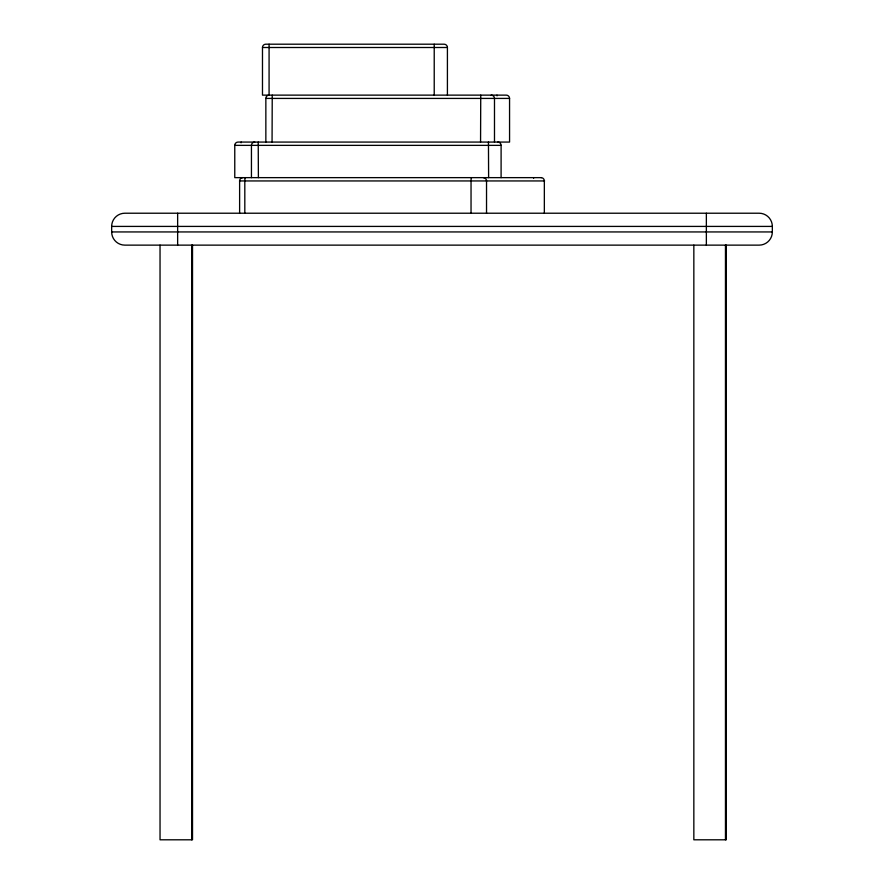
<?xml version="1.0" encoding="UTF-8"?>
<svg xmlns="http://www.w3.org/2000/svg" width="884" height="884" viewBox="0 0 884 884"><rect width="100%" height="100%" fill="white"/><g stroke="black" fill="none" stroke-linecap="round" stroke-linejoin="round"><path stroke-width="1.33" d="M241.078 142.81L241.166 142.081M272.239 95.14L272.062 142.07M480.741 95.14L480.564 142.07M541.295 177.64L234.768 177.64L234.768 145.363A3.304 3.293 0 0 1 238.061 142.07L509.571 142.07L509.56 98.422A3.304 3.293 0 0 0 506.267 95.129L262.482 95.129L262.482 47.504L447.414 47.504L447.414 95.129M265.852 142.07L265.852 98.422L509.571 98.422M234.768 145.363L501.106 145.363L501.095 177.64M239.498 180.944L544.599 180.944M111.66 226.415L772.34 226.415L772.34 231.94A13.194 13.194 0 0 1 759.146 245.133L124.854 245.133A13.194 13.194 0 0 1 111.66 231.94L111.66 226.415A13.194 13.194 0 0 1 124.854 213.221L759.146 213.221A13.194 13.194 0 0 1 772.34 226.415M111.66 231.94L772.34 231.94M496.963 95.14L497.062 95.859M488.454 142.081L488.62 177.64M258.227 142.081L258.393 177.64M726.316 245.133L726.316 839.8L693.841 839.8L693.841 245.133M725.466 245.133L725.466 839.8M706.36 213.221L706.36 245.133M544.345 213.221L544.345 180.944A3.304 3.238 90 0 0 541.118 177.64M494.488 142.07L494.488 98.422A3.304 3.293 0 0 0 491.195 95.129M486.531 213.221L486.531 180.944A3.304 3.238 90 0 0 483.294 177.64M471.039 213.221L471.039 180.944A3.304 0.641 -90 0 1 471.669 177.64M434.221 44.211L434.221 95.129M269.079 44.211L269.079 95.129M251.443 177.64L251.443 145.363A3.304 3.293 0 0 1 254.747 142.07M244.813 213.221L244.813 180.944A3.304 0.641 -90 0 1 245.454 177.64M239.619 213.221L239.619 180.944A3.304 3.238 -90 0 1 242.857 177.64M192.513 245.133L192.513 839.8L160.037 839.8L160.037 245.133M191.673 245.133L191.673 839.8M177.64 213.221L177.64 245.133M265.841 98.422A3.304 3.293 0 0 1 269.145 95.129M497.803 142.07A3.304 3.293 0 0 1 501.095 145.363M533.317 177.64A3.304 0.641 -90 0 1 533.66 178.181M262.482 47.504A3.304 3.304 0 0 1 265.775 44.2L444.111 44.2A3.304 3.304 0 0 1 447.414 47.504"/></g></svg>
